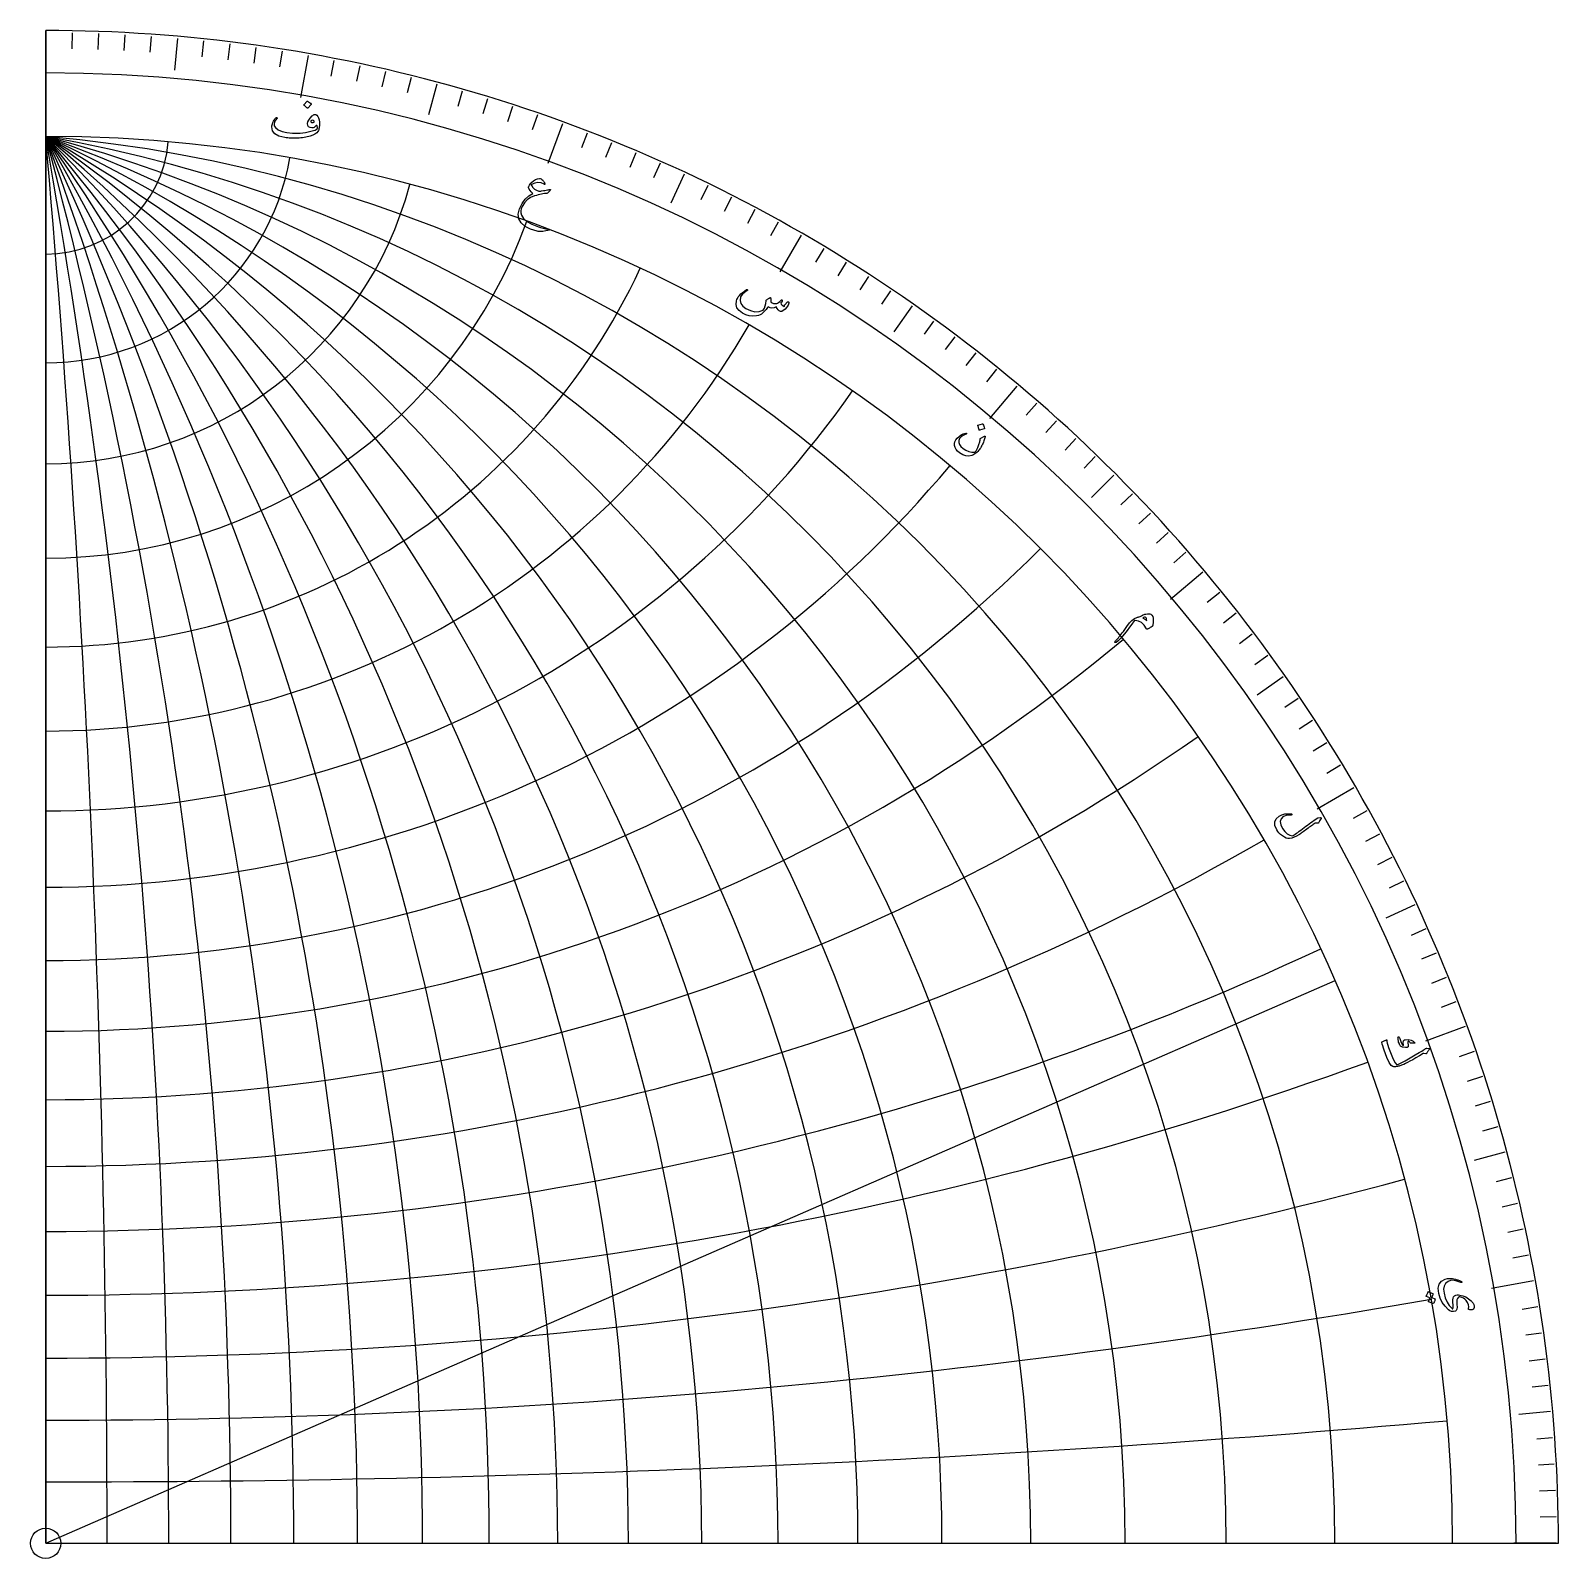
# Model space of a CAD drawing. Header units: millimetres. Extents: x -2 to 167, y -2 to 167.
import ezdxf

# ---------------------------------------------------------------- set-up
doc = ezdxf.new("R2010")
doc.units = ezdxf.units.MM
for name, color, linetype in [('CUT_INNER', 6, 'Continuous'), ('CUT_OUTER', 1, 'Continuous'), ('ENGRAVE', 7, 'Continuous'), ('ENGRAVE_FINE', 8, 'Continuous'), ('TEXT', 5, 'Continuous')]:
    doc.layers.add(name, color=color, linetype=linetype)

msp = doc.modelspace()

# ---------------------------------------------------------------- linework, layer by layer
at = {"layer": 'CUT_INNER'}
msp.add_circle((0, 0), 1.67, dxfattribs=at)
at = {"layer": 'CUT_OUTER'}
msp.add_lwpolyline([(0, 0), (167, 0), (167, 0), (166.9936, 1.4573), (166.9746, 2.9146), (166.9428, 4.3716), (166.8983, 5.8282), (166.8411, 7.2844), (166.7711, 8.7401), (166.6885, 10.1951), (166.5932, 11.6493), (166.4852, 13.1027), (166.3645, 14.555), (166.2312, 16.0062), (166.0852, 17.4563), (165.9265, 18.9049), (165.7552, 20.3522), (165.5713, 21.7979), (165.3748, 23.2419), (165.1656, 24.6842), (164.944, 26.1246), (164.7097, 27.563), (164.4629, 28.9992), (164.2036, 30.4333), (163.9317, 31.8651), (163.6474, 33.2944), (163.3506, 34.7213), (163.0414, 36.1454), (162.7198, 37.5668), (162.3858, 38.9854), (162.0394, 40.401), (161.6807, 41.8135), (161.3096, 43.2228), (160.9263, 44.6288), (160.5307, 46.0314), (160.1229, 47.4306), (159.7029, 48.8261), (159.2707, 50.2179), (158.8264, 51.6058), (158.3701, 52.9899), (157.9016, 54.3699), (157.4211, 55.7457), (156.9287, 57.1174), (156.4243, 58.4846), (155.9079, 59.8474), (155.3797, 61.2057), (154.8397, 62.5593), (154.2879, 63.9081), (153.7243, 65.2521), (153.149, 66.5911), (152.5621, 67.925), (151.9635, 69.2538), (151.3534, 70.5772), (150.7317, 71.8954), (150.0986, 73.208), (149.454, 74.515), (148.7981, 75.8164), (148.1308, 77.112), (147.4522, 78.4018), (146.7625, 79.6855), (146.0615, 80.9632), (145.3494, 82.2347), (144.6262, 83.5), (143.8921, 84.7589), (143.1469, 86.0114), (142.3909, 87.2573), (141.624, 88.4965), (140.8464, 89.729), (140.058, 90.9547), (139.2589, 92.1735), (138.4493, 93.3852), (137.6291, 94.5898), (136.7984, 95.7873), (135.9573, 96.9774), (135.1058, 98.1601), (134.2441, 99.3354), (133.3721, 100.5031), (132.49, 101.6632), (131.5978, 102.8155), (130.6956, 103.9599), (129.7834, 105.0965), (128.8613, 106.2251), (127.9294, 107.3455), (126.9878, 108.4578), (126.0365, 109.5619), (125.0756, 110.6575), (124.1052, 111.7448), (123.1253, 112.8236), (122.1361, 113.8937), (121.1375, 114.9552), (120.1297, 116.0079), (119.1128, 117.0518), (118.0868, 118.0868), (117.0518, 119.1128), (116.0079, 120.1297), (114.9552, 121.1375), (113.8937, 122.1361), (112.8236, 123.1253), (111.7448, 124.1052), (110.6575, 125.0756), (109.5619, 126.0365), (108.4578, 126.9878), (107.3455, 127.9294), (106.2251, 128.8613), (105.0965, 129.7834), (103.9599, 130.6956), (102.8155, 131.5978), (101.6632, 132.49), (100.5031, 133.3721), (99.3354, 134.2441), (98.1601, 135.1058), (96.9774, 135.9573), (95.7873, 136.7984), (94.5898, 137.6291), (93.3852, 138.4493), (92.1735, 139.2589), (90.9547, 140.058), (89.729, 140.8464), (88.4965, 141.624), (87.2573, 142.3909), (86.0114, 143.1469), (84.7589, 143.8921), (83.5, 144.6262), (82.2347, 145.3494), (80.9632, 146.0615), (79.6855, 146.7625), (78.4018, 147.4522), (77.112, 148.1308), (75.8164, 148.7981), (74.515, 149.454), (73.208, 150.0986), (71.8954, 150.7317), (70.5772, 151.3534), (69.2538, 151.9635), (67.925, 152.5621), (66.5911, 153.149), (65.2521, 153.7243), (63.9081, 154.2879), (62.5593, 154.8397), (61.2057, 155.3797), (59.8474, 155.9079), (58.4846, 156.4243), (57.1174, 156.9287), (55.7457, 157.4211), (54.3699, 157.9016), (52.9899, 158.3701), (51.6058, 158.8264), (50.2179, 159.2707), (48.8261, 159.7029), (47.4306, 160.1229), (46.0314, 160.5307), (44.6288, 160.9263), (43.2228, 161.3096), (41.8135, 161.6807), (40.401, 162.0394), (38.9854, 162.3858), (37.5668, 162.7198), (36.1454, 163.0414), (34.7213, 163.3506), (33.2944, 163.6474), (31.8651, 163.9317), (30.4333, 164.2036), (28.9992, 164.4629), (27.563, 164.7097), (26.1246, 164.944), (24.6842, 165.1656), (23.2419, 165.3748), (21.7979, 165.5713), (20.3522, 165.7552), (18.9049, 165.9265), (17.4563, 166.0852), (16.0062, 166.2312), (14.555, 166.3645), (13.1027, 166.4852), (11.6493, 166.5932), (10.1951, 166.6885), (8.7401, 166.7711), (7.2844, 166.8411), (5.8282, 166.8983), (4.3716, 166.9428), (2.9146, 166.9746), (1.4573, 166.9936), (0, 167), (0, 167)], close=True, dxfattribs=at)
at = {"layer": 'ENGRAVE'}
for points in [[(0, 0), (0, 167)], [(0, 166.7662), (0, 162.0902)], [(14.5346, 166.1316), (14.229, 162.6379)], [(28.9586, 164.2326), (28.1467, 159.6277)], [(43.1623, 161.0838), (42.2546, 157.6963)], [(0, 0), (0, 155.31)], [(57.0374, 156.709), (55.4381, 152.315)], [(70.4784, 151.1415), (68.9963, 147.9631)], [(83.3831, 144.4238), (81.0451, 140.3742)], [(95.6532, 136.6069), (93.6416, 133.7341)], [(107.1952, 127.7503), (104.1896, 124.1683)], [(117.9215, 117.9215), (115.4417, 115.4417)], [(127.7503, 107.1952), (124.1683, 104.1896)], [(136.6069, 95.6532), (133.7341, 93.6416)], [(144.4238, 83.3831), (140.3742, 81.0451)], [(151.1415, 70.4784), (147.9631, 68.9963)], [(0, 0), (142.3384, 62.1368)], [(156.709, 57.0374), (152.315, 55.4381)], [(161.0838, 43.1623), (157.6963, 42.2546)], [(164.2326, 28.9586), (159.6277, 28.1467)], [(166.1316, 14.5346), (162.6379, 14.229)], [(0, 0), (167, 0)], [(0, 0), (155.31, 0)], [(0, 0), (155.31, 0)], [(166.7662, 0), (162.0902, 0)]]:
    msp.add_lwpolyline(points, dxfattribs=at)
for centre, radius, start, end in [((0, 0), 162.324, 0, 90), ((0, 0), 155.31, 0, 90), ((-880.8068, 0), 894.3946, 360, 10), ((-426.7107, 0), 454.0961, 360, 20), ((-269.0048, 0), 310.62, 360, 30), ((-185.0913, 0), 241.6195, 360, 40), ((-130.3206, 0), 202.7428, 360, 50), ((-89.6683, 0), 179.3365, 360, 60), ((-56.5282, 0), 165.2774, 360, 70), ((-27.3853, 0), 157.7059, 360, 80), ((0, 157.7059), 27.3853, 270, 350), ((0, 165.2774), 56.5282, 270, 340), ((0, 179.3365), 89.6683, 270, 330), ((0, 202.7428), 130.3206, 270, 320), ((0, 241.6195), 185.0913, 270, 310), ((0, 310.62), 269.0048, 270, 300), ((0, 454.0961), 426.7107, 270, 290), ((0, 894.3946), 880.8068, 270, 280)]:
    msp.add_arc(centre, radius, start, end, dxfattribs=at)
at = {"layer": 'ENGRAVE_FINE'}
for points in [[(2.9105, 166.7408), (2.8799, 164.9876)], [(5.8201, 166.6646), (5.7589, 164.9122)], [(8.7279, 166.5377), (8.6361, 164.7866)], [(11.633, 166.36), (11.5107, 164.6107)], [(17.4318, 165.8526), (17.2485, 164.1087)], [(20.3237, 165.5232), (20.11, 163.7827)], [(23.2094, 165.1432), (22.9653, 163.4068)], [(26.088, 164.713), (25.8137, 162.9811)], [(31.8205, 163.7022), (31.4859, 161.981)], [(34.6726, 163.122), (34.3081, 161.4068)], [(37.5142, 162.492), (37.1198, 160.7834)], [(40.3444, 161.8125), (39.9202, 160.1111)], [(45.967, 160.306), (45.4837, 158.6204)], [(48.7577, 159.4793), (48.245, 157.8024)], [(51.5336, 158.6041), (50.9917, 156.9364)], [(54.2938, 157.6805), (53.7229, 156.0226)], [(59.7637, 155.6897), (59.1353, 154.0526)], [(62.4717, 154.6229), (61.8148, 152.9971)], [(65.1607, 153.5091), (64.4756, 151.895)], [(67.8299, 152.3485), (67.1167, 150.7466)], [(73.1055, 149.8885), (72.3368, 148.3124)], [(75.7103, 148.5898), (74.9142, 147.0274)], [(78.292, 147.2458), (77.4688, 145.6976)], [(80.8499, 145.857), (79.9997, 144.3234)], [(85.8909, 142.9465), (84.9878, 141.4435)], [(88.3726, 141.4258), (87.4434, 139.9387)], [(90.8274, 139.8619), (89.8724, 138.3913)], [(93.2545, 138.2554), (92.2739, 136.8017)], [(98.0227, 134.9167), (96.992, 133.4981)], [(100.3624, 133.1854), (99.3071, 131.785)], [(102.6715, 131.4136), (101.592, 130.0318)], [(104.9494, 129.6017), (103.8459, 128.239)], [(109.4085, 125.86), (108.2581, 124.5367)], [(111.5884, 123.9314), (110.415, 122.6283)], [(113.7343, 121.9651), (112.5384, 120.6826)], [(115.8455, 119.9616), (114.6275, 118.7002)], [(119.9616, 115.8455), (118.7002, 114.6275)], [(121.9651, 113.7343), (120.6826, 112.5384)], [(123.9314, 111.5884), (122.6283, 110.415)], [(125.86, 109.4085), (124.5367, 108.2581)], [(129.6017, 104.9494), (128.239, 103.8459)], [(131.4136, 102.6715), (130.0318, 101.592)], [(133.1854, 100.3624), (131.785, 99.3071)], [(134.9167, 98.0227), (133.4981, 96.992)], [(138.2554, 93.2545), (136.8017, 92.2739)], [(139.8619, 90.8274), (138.3913, 89.8724)], [(141.4258, 88.3726), (139.9387, 87.4434)], [(142.9465, 85.8909), (141.4435, 84.9878)], [(145.857, 80.8499), (144.3234, 79.9997)], [(147.2458, 78.292), (145.6976, 77.4688)], [(148.5898, 75.7103), (147.0274, 74.9142)], [(149.8885, 73.1055), (148.3124, 72.3368)], [(152.3485, 67.8299), (150.7466, 67.1167)], [(153.5091, 65.1607), (151.895, 64.4756)], [(154.6229, 62.4717), (152.9971, 61.8148)], [(155.6897, 59.7637), (154.0526, 59.1353)], [(157.6805, 54.2938), (156.0226, 53.7229)], [(158.6041, 51.5336), (156.9364, 50.9917)], [(159.4793, 48.7577), (157.8024, 48.245)], [(160.306, 45.967), (158.6204, 45.4837)], [(161.8125, 40.3444), (160.1111, 39.9202)], [(162.492, 37.5142), (160.7834, 37.1198)], [(163.122, 34.6726), (161.4068, 34.3081)], [(163.7022, 31.8205), (161.981, 31.4859)], [(164.713, 26.088), (162.9811, 25.8137)], [(165.1432, 23.2094), (163.4068, 22.9653)], [(165.5232, 20.3237), (163.7827, 20.11)], [(165.8526, 17.4318), (164.1087, 17.2485)], [(166.36, 11.633), (164.6107, 11.5107)], [(166.5377, 8.7279), (164.7866, 8.6361)], [(166.6646, 5.8201), (164.9122, 5.7589)], [(166.7408, 2.9105), (164.9876, 2.8799)]]:
    msp.add_lwpolyline(points, dxfattribs=at)
for centre, radius, start, end in [((-1775.2014, 0), 1781.9824, 360, 5), ((-579.6248, 0), 600.0718, 360, 15), ((-333.0634, 0), 367.4948, 360, 25), ((-221.8057, 0), 270.7747, 360, 35), ((-155.31, 0), 219.6415, 360, 45), ((-108.7492, 0), 189.5985, 360, 55), ((-72.4222, 0), 171.3656, 360, 65), ((-41.6152, 0), 160.7887, 360, 75), ((-13.5879, 0), 155.9033, 360, 85), ((0, 155.9033), 13.5879, 270, 355), ((0, 160.7887), 41.6152, 270, 345), ((0, 171.3656), 72.4222, 270, 335), ((0, 189.5985), 108.7492, 270, 325), ((0, 219.6415), 155.31, 270, 315), ((0, 270.7747), 221.8057, 270, 305), ((0, 367.4948), 333.0634, 270, 295), ((0, 600.0718), 579.6248, 270, 285), ((0, 1781.9824), 1775.2014, 270, 275)]:
    msp.add_arc(centre, radius, start, end, dxfattribs=at)
at = {"layer": 'TEXT'}
for points in [[(28.8677, 159.1969), (28.8766, 159.2029), (28.888, 159.2055), (28.9019, 159.2045), (28.9183, 159.2), (29.0275, 159.1318), (29.1279, 159.0544), (29.2195, 158.9678), (29.3022, 158.8721), (29.3095, 158.8585), (29.3115, 158.8458), (29.3081, 158.8342), (29.2995, 158.8235), (28.9331, 158.4245), (28.9206, 158.4157), (28.9066, 158.4156), (28.891, 158.4242), (28.8739, 158.4415), (28.8591, 158.4564), (28.8356, 158.4791), (28.8034, 158.5095), (28.7624, 158.5476), (28.7119, 158.5935), (28.6511, 158.6474), (28.5801, 158.7093), (28.4987, 158.7791), (28.4882, 158.7902), (28.4838, 158.8002), (28.4854, 158.8091), (28.493, 158.8169)], [(29.7001, 157.73), (29.8214, 157.7159), (29.9316, 157.6479), (30.0307, 157.5257), (30.1185, 157.3496), (30.1845, 157.1296), (30.2181, 156.8759), (30.2195, 156.5883), (30.1887, 156.2671), (30.17, 156.152), (30.1416, 156.0473), (30.1038, 155.9528), (30.0564, 155.8686), (29.9159, 155.7094), (29.7254, 155.5681), (29.485, 155.4446), (29.1948, 155.3386), (29.0341, 155.2941), (28.8695, 155.2544), (28.7009, 155.2195), (28.5284, 155.1894), (28.3516, 155.1641), (28.17, 155.1437), (27.9838, 155.1282), (27.7928, 155.1175), (27.6019, 155.1111), (27.416, 155.1087), (27.2351, 155.1101), (27.0591, 155.1155), (26.8876, 155.1252), (26.7205, 155.1397), (26.5577, 155.1591), (26.3991, 155.1833), (25.7484, 155.348), (25.2915, 155.6014), (25.0281, 155.9454), (24.9588, 156.3807), (24.9701, 156.4775), (24.9931, 156.5861), (25.028, 156.7065), (25.0748, 156.8388), (25.1394, 156.982), (25.2191, 157.1182), (25.3138, 157.2473), (25.4237, 157.3694), (25.4393, 157.3829), (25.4565, 157.3916), (25.4751, 157.3954), (25.4953, 157.3945), (25.514, 157.3888), (25.5281, 157.3784), (25.5376, 157.3635), (25.5425, 157.344), (25.5429, 157.3233), (25.5392, 157.3048), (25.5312, 157.2886), (25.5189, 157.2745), (25.3063, 156.9842), (25.2091, 156.7225), (25.2266, 156.4898), (25.3585, 156.2859), (25.6821, 156.0427), (26.1071, 155.8597), (26.6338, 155.7362), (27.2628, 155.6709), (27.5423, 155.6623), (27.8247, 155.6665), (28.1099, 155.6834), (28.3981, 155.7132), (28.689, 155.7557), (28.9822, 155.8111), (29.2778, 155.8794), (29.5759, 155.9605), (29.7372, 156.0162), (29.8642, 156.0852), (29.9569, 156.1677), (30.0154, 156.2636), (30.0083, 156.3387), (29.988, 156.4101), (29.9547, 156.478), (29.9084, 156.5421), (29.9022, 156.546), (29.8932, 156.5435), (29.8815, 156.5346), (29.867, 156.5193), (29.7553, 156.3985), (29.6398, 156.3138), (29.5205, 156.265), (29.3972, 156.2521), (29.1834, 156.2891), (29.0307, 156.382), (28.939, 156.5309), (28.9083, 156.736), (28.9408, 156.906), (29.0363, 157.1035), (29.1951, 157.3284), (29.4175, 157.5804), (29.4842, 157.6405), (29.5535, 157.6854), (29.6255, 157.7152), (29.7001, 157.73)], [(29.6084, 156.8816), (29.6354, 156.9041), (29.6468, 156.9296), (29.6425, 156.958), (29.6225, 156.9894), (29.5331, 157.073), (29.4464, 157.1054), (29.3625, 157.0866), (29.2814, 157.0166), (29.2681, 156.993), (29.2621, 156.9711), (29.2633, 156.9509), (29.2718, 156.9324), (29.3456, 156.8642), (29.4262, 156.833), (29.5138, 156.8388), (29.6084, 156.8816)], [(54.4983, 150.6775), (54.5969, 150.669), (54.6942, 150.6321), (54.7901, 150.5668), (54.8844, 150.473), (54.9297, 150.4178), (54.9702, 150.3638), (55.0059, 150.3112), (55.0368, 150.26), (55.063, 150.2104), (55.0847, 150.1629), (55.1018, 150.1174), (55.1144, 150.074), (55.119, 150.0346), (55.1047, 150.0166), (55.0715, 150.0199), (55.0194, 150.0446), (54.6861, 150.1921), (54.3425, 150.2334), (53.9893, 150.1683), (53.627, 149.997), (53.6133, 149.9823), (53.6072, 149.964), (53.6086, 149.9423), (53.6177, 149.917), (53.77, 149.687), (53.9578, 149.5031), (54.1812, 149.3653), (54.4405, 149.2734), (54.4903, 149.2657), (54.5583, 149.2657), (54.6445, 149.2736), (54.7488, 149.2891), (54.9426, 149.3273), (55.1138, 149.3606), (55.2624, 149.3893), (55.3885, 149.4134), (55.492, 149.4329), (55.5728, 149.448), (55.6309, 149.4585), (55.6664, 149.4646), (55.7128, 149.4622), (55.7309, 149.4422), (55.7205, 149.4046), (55.6817, 149.3495), (55.5605, 149.2119), (55.4625, 149.1124), (55.3876, 149.0509), (55.3358, 149.0275), (55.1985, 149.0155), (55.0513, 148.997), (54.8941, 148.972), (54.7271, 148.9404), (54.5501, 148.9023), (54.3634, 148.8576), (54.1668, 148.8062), (53.9605, 148.7482), (53.527, 148.5749), (53.1554, 148.3218), (52.8457, 147.9892), (52.5975, 147.5777), (52.5072, 147.3376), (52.4649, 147.0997), (52.4706, 146.8638), (52.524, 146.6301), (52.735, 146.2665), (53.1164, 145.9318), (53.6679, 145.6246), (54.3896, 145.3429), (54.5044, 145.308), (54.6288, 145.2725), (54.763, 145.2365), (54.9068, 145.1999), (55.0601, 145.1632), (55.2226, 145.1269), (55.3944, 145.0909), (55.5755, 145.0551), (55.606, 145.0471), (55.6271, 145.037), (55.6387, 145.0249), (55.6408, 145.0107), (55.5916, 144.9641), (55.4492, 144.9194), (55.2136, 144.8761), (54.885, 144.834), (54.6887, 144.8167), (54.5209, 144.8119), (54.3815, 144.8196), (54.2705, 144.8399), (53.8721, 144.9547), (53.5188, 145.0807), (53.2105, 145.2182), (52.947, 145.3674), (52.49, 145.762), (52.2327, 146.22), (52.1757, 146.7428), (52.32, 147.3306), (52.5956, 147.9038), (52.93, 148.3767), (53.3237, 148.749), (53.777, 149.0199), (53.605, 149.1853), (53.4715, 149.3381), (53.3767, 149.4785), (53.3206, 149.6066), (53.3098, 149.6541), (53.3082, 149.7023), (53.3156, 149.7513), (53.3321, 149.8011), (53.399, 149.927), (53.4741, 150.0419), (53.5575, 150.1459), (53.6491, 150.239), (53.8662, 150.4144), (54.0802, 150.546), (54.2909, 150.6337), (54.4983, 150.6775)], [(81.9048, 137.0405), (81.9274, 137.0577), (81.9488, 137.0669), (81.969, 137.068), (81.9879, 137.0611), (82.0082, 137.0454), (82.0221, 137.0266), (82.0296, 137.0045), (82.0308, 136.9791), (82.0217, 136.8967), (81.9948, 136.8038), (81.9501, 136.7004), (81.8876, 136.5866), (81.7673, 136.4117), (81.6297, 136.2594), (81.475, 136.1296), (81.3032, 136.0223), (81.2538, 136.0013), (81.2069, 135.9903), (81.1624, 135.9892), (81.1203, 135.998), (80.989, 136.0653), (80.866, 136.1687), (80.7513, 136.3082), (80.6446, 136.4839), (80.4068, 136.3812), (80.1809, 136.3528), (79.9666, 136.3986), (79.7637, 136.5186), (79.6929, 136.4126), (79.6216, 136.3125), (79.5499, 136.2184), (79.4777, 136.1302), (79.4048, 136.0472), (79.3307, 135.9689), (79.2554, 135.8951), (79.1789, 135.826), (79.0271, 135.7094), (78.8603, 135.6171), (78.6785, 135.5491), (78.4817, 135.5054), (78.0648, 135.4762), (77.6655, 135.5161), (77.2834, 135.625), (76.9181, 135.8031), (76.5511, 136.0825), (76.3165, 136.4031), (76.2142, 136.7655), (76.2446, 137.1703), (76.2888, 137.2976), (76.3617, 137.4365), (76.4634, 137.5871), (76.5938, 137.7493), (76.7526, 137.9182), (76.9362, 138.0835), (77.1448, 138.2452), (77.3785, 138.4032), (77.3951, 138.4121), (77.4115, 138.4159), (77.4277, 138.4146), (77.4436, 138.4083), (77.4577, 138.3987), (77.4683, 138.3876), (77.4755, 138.3749), (77.4792, 138.3607), (77.4775, 138.3439), (77.4716, 138.3287), (77.4613, 138.315), (77.4467, 138.3028), (77.1425, 138.0889), (76.9175, 137.8988), (76.7717, 137.7327), (76.7046, 137.5909), (76.6685, 137.2159), (76.7533, 136.8811), (76.9588, 136.5861), (77.2851, 136.3302), (77.8015, 136.0787), (78.2959, 135.9646), (78.7692, 135.9882), (79.2221, 136.15), (79.3429, 136.3598), (79.4374, 136.6006), (79.5054, 136.8725), (79.5467, 137.1756), (79.5483, 137.2077), (79.5543, 137.2339), (79.5647, 137.254), (79.5794, 137.2681), (79.6413, 137.3101), (79.6997, 137.3492), (79.7548, 137.3855), (79.8066, 137.4189), (79.8545, 137.4488), (79.8984, 137.4746), (79.9381, 137.4962), (79.9736, 137.5137), (79.9914, 137.5195), (80.0057, 137.5177), (80.0165, 137.5084), (80.0237, 137.4915), (80.0261, 137.4805), (80.0288, 137.4641), (80.0318, 137.4423), (80.0352, 137.415), (80.0383, 137.3827), (80.0403, 137.3457), (80.0414, 137.304), (80.0415, 137.2577), (80.0439, 137.1673), (80.0503, 137.0989), (80.0609, 137.0526), (80.0755, 137.0283), (80.2044, 136.9376), (80.3533, 136.8813), (80.5225, 136.8593), (80.7121, 136.8715), (80.7973, 136.9035), (80.9048, 136.9749), (81.0348, 137.0855), (81.1873, 137.2355), (81.2019, 137.2496), (81.2188, 137.2589), (81.2381, 137.2632), (81.2598, 137.2627), (81.2786, 137.2594), (81.2945, 137.2527), (81.3073, 137.2424), (81.3173, 137.2286), (81.3179, 137.1844), (81.2893, 137.119), (81.2313, 137.0323), (81.1441, 136.9245), (81.2111, 136.7979), (81.2982, 136.6891), (81.4055, 136.598), (81.533, 136.5246), (81.554, 136.5635), (81.5675, 136.5971), (81.5735, 136.6256), (81.572, 136.6489), (81.5683, 136.6722), (81.5697, 136.6924), (81.5764, 136.7095), (81.5883, 136.7235)], [(103.4246, 123.5714), (103.4354, 123.5723), (103.4465, 123.5689), (103.458, 123.5612), (103.47, 123.5492), (103.5308, 123.4363), (103.5794, 123.3196), (103.6159, 123.1993), (103.6401, 123.0754), (103.6397, 123.06), (103.6351, 123.0481), (103.6265, 123.0396), (103.6137, 123.0346), (103.0988, 122.8684), (103.0836, 122.8669), (103.0714, 122.8737), (103.0622, 122.8888), (103.0559, 122.9122), (103.0505, 122.9325), (103.0414, 122.9638), (103.0285, 123.006), (103.0119, 123.0593), (102.9909, 123.124), (102.965, 123.2008), (102.9341, 123.2894), (102.8982, 123.3901), (102.8946, 123.4049), (102.8957, 123.4158), (102.9015, 123.4227), (102.912, 123.4258)], [(103.7061, 122.1505), (103.6791, 122.0399), (103.6479, 121.9268), (103.6126, 121.8113), (103.5732, 121.6933), (103.5285, 121.5729), (103.4776, 121.4498), (103.4203, 121.3242), (103.3568, 121.196), (103.2899, 121.0714), (103.2185, 120.9522), (103.1426, 120.8382), (103.0622, 120.7296), (102.9772, 120.6259), (102.8872, 120.5269), (102.7924, 120.4326), (102.6926, 120.343), (102.5798, 120.2559), (102.4658, 120.1836), (102.3507, 120.1261), (102.2345, 120.0834), (101.9182, 120.0301), (101.59, 120.0626), (101.2498, 120.1806), (100.8971, 120.3839), (100.6702, 120.5644), (100.4999, 120.7568), (100.3863, 120.9616), (100.3293, 121.1788), (100.3307, 121.3959), (100.3829, 121.6081), (100.4862, 121.8152), (100.6407, 122.0173), (100.8385, 122.2031), (101.0593, 122.3563), (101.3032, 122.4766), (101.5704, 122.5638), (101.6061, 122.5695), (101.6335, 122.5664), (101.6526, 122.5544), (101.6635, 122.5337), (101.6669, 122.5064), (101.6544, 122.4824), (101.626, 122.4619), (101.5817, 122.4447), (101.2757, 122.31), (101.0468, 122.1494), (100.8949, 121.9634), (100.8196, 121.752), (100.8197, 121.5325), (100.8947, 121.3133), (101.0446, 121.0942), (101.2694, 120.8748), (101.5831, 120.6601), (101.9054, 120.5189), (102.2365, 120.4514), (102.5768, 120.4576), (102.5859, 120.4602), (102.5964, 120.4667), (102.6081, 120.477), (102.6212, 120.4911), (102.7126, 120.6119), (102.8024, 120.7667), (102.8904, 120.9558), (102.9765, 121.179), (103.0161, 121.2946), (103.0517, 121.4031), (103.0833, 121.5047), (103.1108, 121.5993), (103.1338, 121.6868), (103.1517, 121.7672), (103.1646, 121.8406), (103.1724, 121.9068), (103.1779, 121.9403), (103.1876, 121.9671), (103.2017, 121.9873), (103.2201, 122.0008), (103.6481, 122.2235), (103.678, 122.2322), (103.6976, 122.223), (103.707, 122.1957), (103.7061, 122.1505)], [(120.7311, 102.2641), (120.8152, 102.3139), (120.9007, 102.3614), (120.9877, 102.4066), (121.0761, 102.4496), (121.1658, 102.4892), (121.2568, 102.5244), (121.3491, 102.5551), (121.4426, 102.5814), (121.6226, 102.6166), (121.7776, 102.6265), (121.9074, 102.611), (122.0121, 102.5703), (122.1286, 102.4721), (122.2114, 102.3258), (122.2602, 102.1316), (122.2751, 101.8895), (122.2741, 101.8188), (122.271, 101.7483), (122.2657, 101.678), (122.2583, 101.6079), (122.249, 101.5377), (122.2379, 101.4672), (122.2252, 101.3962), (122.2109, 101.325), (122.2005, 101.286), (122.186, 101.2534), (122.1672, 101.227), (122.1441, 101.2069), (122.0363, 101.144), (121.9397, 101.0884), (121.8542, 101.04), (121.7798, 100.9988), (121.7176, 100.9654), (121.6688, 100.94), (121.6334, 100.9228), (121.6113, 100.9138), (121.5785, 100.9095), (121.5505, 100.9161), (121.5273, 100.9334), (121.5088, 100.9615), (121.2612, 101.3612), (120.9718, 101.6467), (120.6414, 101.8177), (120.2707, 101.8741), (120.2348, 101.8698), (120.2043, 101.8592), (120.1791, 101.8422), (120.1592, 101.819), (119.9172, 101.4758), (119.6592, 101.1257), (119.3852, 100.7687), (119.0952, 100.4047), (118.692, 99.9306), (118.3809, 99.6138), (118.1625, 99.454), (118.0369, 99.451), (118.022, 99.4803), (118.0276, 99.5181), (118.0536, 99.5645), (118.1, 99.6195), (118.2037, 99.7257), (118.3088, 99.8399), (118.415, 99.9619), (118.5225, 100.0917), (118.6315, 100.2287), (118.742, 100.3719), (118.8541, 100.5214), (118.9677, 100.6772), (119.3487, 101.2), (119.6627, 101.5999), (119.9103, 101.8763), (120.0918, 102.0291), (120.1869, 102.0875), (120.2781, 102.1371), (120.3654, 102.1779), (120.4487, 102.21), (120.5274, 102.2341), (120.6007, 102.2512), (120.6686, 102.2612), (120.7311, 102.2641)], [(121.1038, 102.169), (121.1575, 102.1413), (121.2117, 102.1101), (121.2663, 102.0753), (121.3215, 102.037), (121.3769, 101.9954), (121.4323, 101.9509), (121.4877, 101.9033), (121.5431, 101.8528), (121.5369, 101.984), (121.5185, 102.0863), (121.4878, 102.1597), (121.4451, 102.2041), (121.3705, 102.237), (121.2888, 102.2421), (121.1999, 102.2195), (121.1038, 102.169)], [(140.7476, 80.1117), (140.769, 80.1114), (140.7874, 80.1059), (140.8026, 80.0951), (140.8148, 80.079), (140.8218, 80.0599), (140.8213, 80.0401), (140.8134, 80.0197), (140.7981, 79.9986), (140.7061, 79.8804), (140.6323, 79.7682), (140.5767, 79.662), (140.5394, 79.5618), (140.5238, 79.5296), (140.4971, 79.5079), (140.4593, 79.4967), (140.4104, 79.4959), (140.3849, 79.4987), (140.3606, 79.5012), (140.3372, 79.5034), (140.3149, 79.5053), (140.2939, 79.5071), (140.2747, 79.5089), (140.2571, 79.5109), (140.2412, 79.5129), (140.2129, 79.5153), (140.183, 79.5116), (140.1514, 79.5016), (140.1181, 79.4853), (140.031, 79.4276), (139.9368, 79.3632), (139.8356, 79.2921), (139.7273, 79.2144), (139.6116, 79.1305), (139.4886, 79.0406), (139.358, 78.9447), (139.22, 78.8429), (139.0835, 78.7392), (138.9546, 78.6428), (138.8331, 78.5538), (138.7192, 78.4722), (138.6127, 78.3974), (138.5135, 78.3288), (138.4215, 78.2666), (138.3368, 78.2107), (138.0797, 78.0563), (137.8205, 77.9378), (137.5592, 77.8553), (137.2958, 77.8084), (137.1241, 77.8106), (136.939, 77.8594), (136.7404, 77.9544), (136.5282, 78.0956), (136.3234, 78.2627), (136.15, 78.4302), (136.0081, 78.5985), (135.8976, 78.7676), (135.7042, 79.2395), (135.6874, 79.649), (135.8476, 79.9969), (136.1857, 80.2833), (136.4795, 80.4258), (136.7973, 80.5141), (137.1393, 80.5477), (137.5055, 80.5264), (137.5286, 80.5219), (137.5463, 80.5134), (137.5585, 80.5008), (137.5652, 80.4841), (137.5686, 80.4641), (137.5677, 80.4469), (137.5626, 80.4325), (137.5532, 80.4209), (137.5372, 80.4072), (137.5196, 80.3977), (137.5003, 80.3926), (137.4794, 80.3918), (137.1765, 80.3754), (136.9301, 80.3417), (136.74, 80.2909), (136.6061, 80.2232), (136.3789, 79.9734), (136.2941, 79.6726), (136.3514, 79.3206), (136.5501, 78.9169), (136.7904, 78.5883), (137.0502, 78.3406), (137.3299, 78.1737), (137.6299, 78.0877), (137.7192, 78.1438), (137.8223, 78.2116), (137.9391, 78.2911), (138.0697, 78.3824), (138.2141, 78.4858), (138.3725, 78.6021), (138.5448, 78.7312), (138.7312, 78.8731), (138.9247, 79.0172), (139.1156, 79.1582), (139.304, 79.2961), (139.4898, 79.4308), (139.6732, 79.5621), (139.8545, 79.6896), (140.0336, 79.8133), (140.2105, 79.9331), (140.3766, 80.0561), (140.3974, 80.0667), (140.4181, 80.0745), (140.4387, 80.0796), (140.4591, 80.0819)], [(151.1406, 55.255), (151.1431, 55.2437), (151.1423, 55.2328), (151.1381, 55.2223), (151.1306, 55.2122), (151.1225, 55.2068), (151.1132, 55.2026), (151.1027, 55.1996), (151.0909, 55.1977), (150.7465, 55.2085), (150.7106, 55.212), (150.6816, 55.2189), (150.6594, 55.229), (150.644, 55.2425), (150.5974, 55.3071), (150.5484, 55.3585), (150.4969, 55.3969), (150.443, 55.4221), (150.4196, 55.4225), (150.4016, 55.4036), (150.389, 55.3657), (150.3819, 55.3087), (150.3827, 55.2726), (150.3846, 55.2358), (150.3876, 55.1981), (150.3916, 55.1597), (150.3969, 55.12), (150.4036, 55.0788), (150.4116, 55.0361), (150.4209, 54.9919), (150.4141, 54.8248), (150.3081, 54.7336), (150.1031, 54.7179), (149.7991, 54.7775), (149.7024, 54.8124), (149.6225, 54.8517), (149.5595, 54.8956), (149.5132, 54.944), (149.4768, 55.0024), (149.4393, 55.0879), (149.4006, 55.2004), (149.3606, 55.3399), (149.3417, 55.4116), (149.3261, 55.4806), (149.314, 55.5468), (149.3053, 55.6102), (149.2989, 55.6705), (149.2938, 55.7273), (149.29, 55.7805), (149.2876, 55.8301), (149.2925, 55.8632), (149.3025, 55.8892), (149.3176, 55.9082), (149.3377, 55.9201), (149.3612, 55.9249), (149.3811, 55.9202), (149.3973, 55.906), (149.4098, 55.8823), (149.4447, 55.8051), (149.4828, 55.7169), (149.5242, 55.6177), (149.5687, 55.5076), (149.6517, 55.302), (149.7239, 55.1443), (149.7857, 55.0344), (149.837, 54.9724), (149.8471, 54.9656), (149.8578, 54.9638), (149.869, 54.9672), (149.8808, 54.9755), (149.8871, 54.9835), (149.8911, 54.9955), (149.8929, 55.0115), (149.8924, 55.0315), (149.8712, 55.2115), (149.8655, 55.2879), (149.8692, 55.3565), (149.8821, 55.4172), (149.9044, 55.47), (149.9353, 55.5191), (149.9725, 55.5552), (150.0163, 55.5783), (150.0664, 55.5884), (150.4247, 55.6024), (150.7233, 55.5515), (150.962, 55.4356), (151.1406, 55.255)], [(152.7407, 54.5195), (152.6914, 54.4651), (152.6459, 54.4103), (152.604, 54.3554), (152.5659, 54.3001), (152.5315, 54.2441), (152.5012, 54.1872), (152.4747, 54.1292), (152.4523, 54.0702), (152.4368, 54.0451), (152.4136, 54.0304), (152.3827, 54.0259), (152.3442, 54.0319), (152.1366, 54.0756), (152.1146, 54.0791), (152.0963, 54.0808), (152.082, 54.0806), (152.0715, 54.0785), (151.6442, 53.8197), (151.2568, 53.5895), (150.9092, 53.3876), (150.6016, 53.2139), (150.3343, 53.0688), (150.1076, 52.9527), (149.9215, 52.8654), (149.776, 52.8068), (149.4971, 52.7085), (149.407, 52.6824), (149.315, 52.6603), (149.2212, 52.6424), (149.1255, 52.6285), (149.0278, 52.6192), (148.928, 52.6146), (148.8262, 52.6149), (148.7222, 52.6199), (148.5271, 52.7425), (148.3022, 53.0847), (148.0459, 53.646), (147.7558, 54.4258), (147.6743, 54.6727), (147.6048, 54.9034), (147.5474, 55.1178), (147.5022, 55.316), (147.5032, 55.336), (147.5095, 55.3524), (147.5212, 55.3652), (147.5383, 55.3744), (147.6229, 55.4119), (147.7001, 55.4455), (147.7699, 55.4752), (147.8324, 55.5008), (147.8882, 55.5228), (147.9381, 55.5413), (147.9819, 55.5564), (148.0199, 55.568), (148.0416, 55.5733), (148.056, 55.5703), (148.0631, 55.5589), (148.0629, 55.5392), (148.0723, 55.3925), (148.1064, 55.2118), (148.165, 54.997), (148.2479, 54.748), (148.5179, 54.0125), (148.7614, 53.4487), (148.9804, 53.0571), (149.1762, 52.838), (149.3492, 52.8997), (149.6513, 53.0463), (150.0824, 53.2783), (150.6422, 53.596), (151.2006, 53.9199), (151.6219, 54.1673), (151.9066, 54.3378), (152.0546, 54.4312), (152.0946, 54.4581), (152.1321, 54.4834), (152.1669, 54.5069), (152.1992, 54.5286), (152.2285, 54.5485), (152.2545, 54.5664), (152.2773, 54.5824), (152.2967, 54.5963), (152.3403, 54.6233), (152.3848, 54.641), (152.4304, 54.6491), (152.4769, 54.6478), (152.7323, 54.6148), (152.7501, 54.6109), (152.7632, 54.6045), (152.7716, 54.5956), (152.7752, 54.5842), (152.7727, 54.5678), (152.7661, 54.5515), (152.7554, 54.5354), (152.7407, 54.5195)], [(157.0745, 25.919), (157.1068, 26.1232), (157.0734, 26.3395), (156.9741, 26.5678), (156.809, 26.8077), (156.6655, 26.953), (156.5043, 27.0667), (156.3255, 27.1487), (156.1292, 27.1992), (156.0913, 27.201), (156.0533, 27.1951), (156.0151, 27.1816), (155.9767, 27.1604), (155.866, 27.0441), (155.7974, 26.8697), (155.7708, 26.637), (155.7859, 26.3461), (155.8031, 26.0595), (155.7825, 25.8459), (155.7243, 25.7054), (155.6288, 25.6379), (155.4124, 25.5966), (155.2119, 25.6072), (155.0274, 25.6695), (154.8586, 25.7834), (154.4827, 26.1707), (154.1804, 26.5983), (153.9514, 27.0669), (153.7954, 27.577), (153.7323, 28.1532), (153.8273, 28.6109), (154.0814, 28.9509), (154.4954, 29.1732), (154.7355, 29.227), (155.0043, 29.2419), (155.3021, 29.2177), (155.6286, 29.1543), (155.721, 29.1281), (155.8106, 29.1002), (155.8974, 29.0705), (155.9815, 29.0392), (156.0633, 29.0059), (156.1432, 28.9702), (156.2212, 28.9322), (156.2973, 28.8919), (156.3299, 28.8687), (156.3457, 28.8455), (156.3446, 28.8223), (156.3267, 28.799), (156.302, 28.7833), (156.2758, 28.7757), (156.248, 28.7764), (156.2188, 28.7852), (155.7806, 28.9566), (155.3993, 29.0348), (155.075, 29.0208), (154.8078, 28.9152), (154.5479, 28.6879), (154.3886, 28.3964), (154.3294, 28.0404), (154.3701, 27.6195), (154.507, 27.0953), (154.7006, 26.6351), (154.9516, 26.2384), (155.2604, 25.905), (155.285, 25.8859), (155.3072, 25.8809), (155.3271, 25.8899), (155.3447, 25.913), (155.3701, 25.9989), (155.3797, 26.1422), (155.3733, 26.3429), (155.3508, 26.601), (155.3382, 26.8654), (155.3641, 27.0735), (155.4287, 27.2253), (155.5321, 27.3208), (155.6631, 27.3797), (155.8051, 27.4146), (155.9582, 27.4255), (156.1225, 27.4123), (156.4544, 27.3336), (156.7707, 27.1988), (157.0713, 27.0074), (157.3558, 26.7594), (157.4246, 26.6922), (157.4856, 26.6259), (157.5387, 26.5605), (157.584, 26.4961), (157.6217, 26.433), (157.6522, 26.3719), (157.6755, 26.3126), (157.6916, 26.2551), (157.7083, 26.0229), (157.632, 25.8663), (157.463, 25.7855), (157.2013, 25.7803), (157.1279, 25.7966), (157.0823, 25.8252), (157.0645, 25.866), (157.0745, 25.919)], [(153.3608, 26.9875), (153.3695, 26.9815), (153.3758, 26.9721), (153.3796, 26.9592), (153.3809, 26.9429), (153.3691, 26.8816), (153.3547, 26.8218), (153.3377, 26.7634), (153.3181, 26.7065), (153.2957, 26.6505), (153.2701, 26.5952), (153.2413, 26.5405), (153.2094, 26.4863), (153.1987, 26.4751), (153.1864, 26.4689), (153.1724, 26.4676), (153.1569, 26.4713), (152.6566, 26.672), (152.6493, 26.6786), (152.6473, 26.6898), (152.6507, 26.7058), (152.6593, 26.7264), (152.668, 26.741), (152.6795, 26.7643), (152.6936, 26.7963), (152.7103, 26.8371), (152.7301, 26.887), (152.7531, 26.9465), (152.7794, 27.0156), (152.8089, 27.0942), (152.4192, 27.2525), (152.4066, 27.2607), (152.4017, 27.2733), (152.4044, 27.2902), (152.4147, 27.3115), (152.4237, 27.33), (152.4369, 27.3589), (152.4543, 27.3983), (152.476, 27.4483), (152.5018, 27.5094), (152.5315, 27.5826), (152.5651, 27.6677), (152.6026, 27.7649), (152.6099, 27.7756), (152.6181, 27.7812), (152.6272, 27.7817), (152.6372, 27.7772), (153.1222, 27.5706), (153.1309, 27.5647), (153.1372, 27.5553), (153.1411, 27.5424), (153.1425, 27.5261), (153.1351, 27.4744), (153.1248, 27.4237), (153.1117, 27.374), (153.0957, 27.3253), (153.0772, 27.2777), (153.0565, 27.2312), (153.0337, 27.1859), (153.0088, 27.1417)]]:
    msp.add_lwpolyline(points, close=True, dxfattribs=at)

doc.saveas('drawing.dxf')
